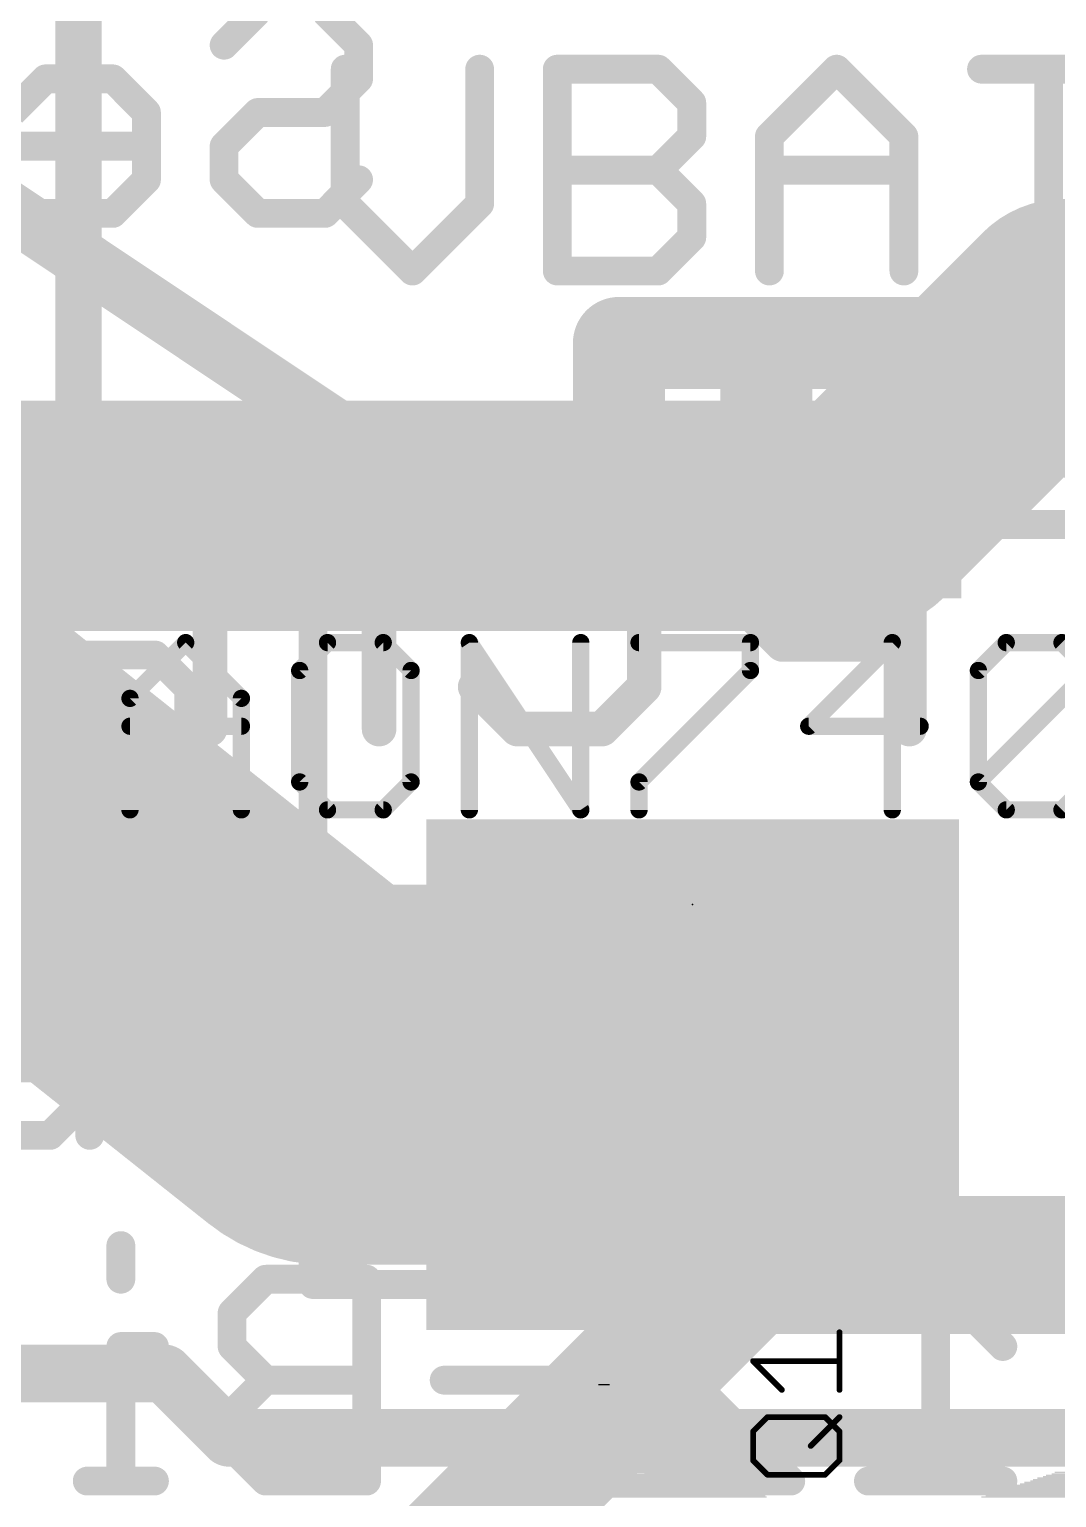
# Model space of a CAD drawing. Extents: x -1.3 to 52.1, y -0.1 to 23.3.
# Drawn here: x 13.47 to 18, y 11.42 to 17.89 of the extents above; entities that cross this region are included whole.
import ezdxf

# ---------------------------------------------------------------- set-up
doc = ezdxf.new("R2010")
doc.units = 0
for name, color, linetype in [('1', 12, 'CONTINUOUS'), ('16', 132, 'CONTINUOUS'), ('18', 110, 'CONTINUOUS'), ('21', 40, 'CONTINUOUS'), ('22', 40, 'CONTINUOUS'), ('23', 53, 'CONTINUOUS'), ('25', 253, 'CONTINUOUS'), ('27', 5, 'CONTINUOUS')]:
    doc.layers.add(name, color=color, linetype=linetype)

# ---------------------------------------------------------------- blocks, each defined once
blk = doc.blocks.new('RECT')
blk.add_solid([(-0.5, -0.5), (0.5, -0.5), (-0.5, 0.5), (0.5, 0.5)])
blk = doc.blocks.new('ROUNDV')
at = {"const_width": 0.5}
blk.add_lwpolyline([(0, -0.25, 1), (0, 0.25, 1), (0, -0.25)], format="xyb", dxfattribs=at)

msp = doc.modelspace()

# ---------------------------------------------------------------- linework, layer by layer
at = {"layer": '1'}
for points, const_width in [([(8.614, 18.183), (14.782, 13.285)], 1.6764), ([(15.421, 15.735), (11.987, 18.026)], 0.254), ([(17.78, 16.51), (18.034, 16.637)], 0.4064), ([(16.071, 15.735), (16.071, 16.51)], 0.4064), ([(16.071, 16.51), (16.721, 16.51)], 0.4064), ([(16.721, 16.51), (17.371, 16.51)], 0.4064), ([(16.721, 15.735), (16.721, 16.51)], 0.4064), ([(17.371, 16.51), (17.371, 15.735)], 0.4064), ([(17.371, 16.51), (17.78, 16.51)], 0.4064), ([(14.782, 13.285), (16.396, 13.285)], 1.6764), ([(12.153, 11.968), (14.067, 11.968)], 0.254), ([(14.067, 11.968), (14.351, 11.684)], 0.254), ([(14.351, 11.684), (18.669, 11.684)], 0.254)]:
    msp.add_lwpolyline(points, dxfattribs=dict(at, const_width=const_width))
for points, const_width in [([(18.0794, 16.5461, 1), (17.9886, 16.7279)], 0.2032), ([(16.1726, 16.51, 1), (15.9694, 16.51)], 0.2032), ([(16.071, 16.6116, 1), (16.071, 16.4084)], 0.2032), ([(16.721, 16.6116, 1), (16.721, 16.4084)], 0.2032), ([(16.8226, 16.51, 1), (16.6194, 16.51)], 0.2032), ([(16.721, 16.4084, 1), (16.721, 16.6116)], 0.2032), ([(17.4726, 16.51, 1), (17.2694, 16.51)], 0.2032), ([(17.371, 16.6116, 1), (17.371, 16.4084)], 0.2032), ([(17.371, 16.4084, 1), (17.371, 16.6116)], 0.2032), ([(17.7346, 16.6009, 1), (17.8254, 16.4191)], 0.2032), ([(17.78, 16.4084, 1), (17.78, 16.6116)], 0.2032), ([(15.3858, 15.6822, 1), (15.4562, 15.7878)], 0.127), ([(15.9694, 15.735, 1), (16.1726, 15.735)], 0.2032), ([(16.6194, 15.735, 1), (16.8226, 15.735)], 0.2032), ([(17.2694, 15.735, 1), (17.4726, 15.735)], 0.2032), ([(14.782, 13.7041, 1), (14.782, 12.8659)], 0.8382), ([(16.396, 12.8659, 1), (16.396, 13.7041)], 0.8382), ([(14.5214, 12.9568, 1), (15.0426, 13.6132)], 0.8382), ([(14.1119, 12.0129, 1), (14.0221, 11.9231)], 0.127), ([(14.067, 11.9045, 1), (14.067, 12.0315)], 0.127), ([(14.351, 11.7475, 1), (14.351, 11.6205)], 0.127), ([(14.3061, 11.6391, 1), (14.3959, 11.7289)], 0.127)]:
    msp.add_lwpolyline(points, format="xyb", dxfattribs=dict(at, const_width=const_width))
at = {"layer": '16'}
for points, const_width in [([(17.145, 15.748), (18.034, 16.637)], 1.016), ([(18.034, 16.637), (18.923, 15.748)], 1.016), ([(5.842, 15.748), (17.145, 15.748)], 1.016), ([(8.89, 4.699), (16.637, 12.446)], 0.6096), ([(16.637, 12.446), (19.05, 12.446)], 0.6096)]:
    msp.add_lwpolyline(points, dxfattribs=dict(at, const_width=const_width))
for points, const_width in [([(18.2136, 16.8166, 1), (17.8544, 16.4574)], 0.508), ([(18.2136, 16.4574, 1), (17.8544, 16.8166)], 0.508), ([(17.145, 15.494, 1), (17.145, 16.002)], 0.508), ([(16.9654, 15.9276, 1), (17.3246, 15.5684)], 0.508), ([(16.637, 12.5984, 1), (16.637, 12.2936)], 0.3048), ([(16.7448, 12.3382, 1), (16.5292, 12.5538)], 0.3048)]:
    msp.add_lwpolyline(points, format="xyb", dxfattribs=dict(at, const_width=const_width))
at = {"layer": '21'}
for points, const_width in [([(13.687, 15.777), (13.687, 21.377)], 0.2032), ([(14.8634, 17.7173), (14.8634, 17.1241)], 0.127), ([(15.4566, 17.1241), (15.4566, 17.7173)], 0.127), ([(15.7989, 16.8275), (15.7989, 17.7173)], 0.127), ([(15.7989, 17.7173), (16.2438, 17.7173)], 0.127), ([(16.2438, 17.7173), (16.3921, 17.569)], 0.127), ([(16.7345, 17.4207), (17.031, 17.7173)], 0.127), ([(17.031, 17.7173), (17.3276, 17.4207)], 0.127), ([(17.67, 17.7173), (18.2631, 17.7173)], 0.127), ([(17.9666, 16.8275), (17.9666, 17.7173)], 0.127), ([(16.3921, 17.569), (16.3921, 17.4207)], 0.127), ([(16.3921, 17.4207), (16.2438, 17.2724)], 0.127), ([(16.7345, 16.8275), (16.7345, 17.4207)], 0.127), ([(17.3276, 17.4207), (17.3276, 16.8275)], 0.127), ([(15.7989, 17.2724), (16.2438, 17.2724)], 0.127), ([(16.2438, 17.2724), (16.3921, 17.1241)], 0.127), ([(16.7345, 17.2724), (17.3276, 17.2724)], 0.127), ([(14.8634, 17.1241), (15.16, 16.8275)], 0.127), ([(15.16, 16.8275), (15.4566, 17.1241)], 0.127), ([(16.3921, 17.1241), (16.3921, 16.9758)], 0.127), ([(16.3921, 16.9758), (16.2438, 16.8275)], 0.127), ([(16.2438, 16.8275), (15.7989, 16.8275)], 0.127), ([(6.687, 15.777), (13.687, 15.777)], 0.2032), ([(14.721, 12.36), (14.721, 15.71)], 0.127), ([(14.721, 15.71), (18.071, 15.71)], 0.127), ([(13.7291, 15.1347), (13.5808, 14.9864)], 0.127), ([(14.0257, 15.1347), (13.7291, 15.1347)], 0.127), ([(14.174, 14.9864), (14.0257, 15.1347)], 0.127), ([(13.5808, 14.9864), (13.5808, 14.6898)], 0.127), ([(14.174, 14.6898), (14.174, 14.9864)], 0.127), ([(13.5808, 14.6898), (13.7291, 14.5415)], 0.127), ([(14.0257, 14.5415), (14.174, 14.6898)], 0.127), ([(13.7291, 14.5415), (14.0257, 14.5415)], 0.127), ([(13.7367, 13.0175), (13.7367, 13.6107)], 0.127), ([(13.7367, 13.3141), (14.0333, 13.6107)], 0.127), ([(14.0333, 13.6107), (14.1816, 13.6107)], 0.127), ([(18.071, 12.36), (14.721, 12.36)], 0.127)]:
    msp.add_lwpolyline(points, dxfattribs=dict(at, const_width=const_width))
for points, const_width in [([(14.8952, 17.7173, 1), (14.8317, 17.7173)], 0.0635), ([(15.4883, 17.7173, 1), (15.4248, 17.7173)], 0.0635), ([(15.7989, 17.749, 1), (15.7989, 17.6855)], 0.0635), ([(15.8307, 17.7173, 1), (15.7672, 17.7173)], 0.0635), ([(16.2663, 17.7397, 1), (16.2214, 17.6948)], 0.0635), ([(16.2438, 17.6855, 1), (16.2438, 17.749)], 0.0635), ([(17.0535, 17.7397, 1), (17.0086, 17.6948)], 0.0635), ([(17.0535, 17.6948, 1), (17.0086, 17.7397)], 0.0635), ([(17.67, 17.749, 1), (17.67, 17.6855)], 0.0635), ([(17.9983, 17.7173, 1), (17.9348, 17.7173)], 0.0635), ([(16.4239, 17.569, 1), (16.3604, 17.569)], 0.0635), ([(16.3697, 17.5465, 1), (16.4146, 17.5914)], 0.0635), ([(16.4146, 17.3982, 1), (16.3697, 17.4431)], 0.0635), ([(16.7662, 17.4207, 1), (16.7027, 17.4207)], 0.0635), ([(17.3594, 17.4207, 1), (17.2959, 17.4207)], 0.0635), ([(16.3604, 17.4207, 1), (16.4239, 17.4207)], 0.0635), ([(16.712, 17.4431, 1), (16.7569, 17.3982)], 0.0635), ([(17.3052, 17.3982, 1), (17.3501, 17.4431)], 0.0635), ([(15.7989, 17.3041, 1), (15.7989, 17.2406)], 0.0635), ([(16.2663, 17.2948, 1), (16.2214, 17.2499)], 0.0635), ([(16.2214, 17.2948, 1), (16.2663, 17.2499)], 0.0635), ([(16.2438, 17.2406, 1), (16.2438, 17.3041)], 0.0635), ([(16.7345, 17.3041, 1), (16.7345, 17.2406)], 0.0635), ([(17.3276, 17.2406, 1), (17.3276, 17.3041)], 0.0635), ([(14.8317, 17.1241, 1), (14.8952, 17.1241)], 0.0635), ([(14.8859, 17.1465, 1), (14.841, 17.1016)], 0.0635), ([(15.4248, 17.1241, 1), (15.4883, 17.1241)], 0.0635), ([(15.479, 17.1016, 1), (15.4341, 17.1465)], 0.0635), ([(16.4239, 17.1241, 1), (16.3604, 17.1241)], 0.0635), ([(16.3697, 17.1016, 1), (16.4146, 17.1465)], 0.0635), ([(16.4146, 16.9533, 1), (16.3697, 16.9982)], 0.0635), ([(16.3604, 16.9758, 1), (16.4239, 16.9758)], 0.0635), ([(15.1376, 16.85, 1), (15.1825, 16.805)], 0.0635), ([(15.1376, 16.805, 1), (15.1825, 16.85)], 0.0635), ([(15.7989, 16.8592, 1), (15.7989, 16.7958)], 0.0635), ([(15.7672, 16.8275, 1), (15.8307, 16.8275)], 0.0635), ([(16.2214, 16.85, 1), (16.2663, 16.805)], 0.0635), ([(16.2438, 16.7958, 1), (16.2438, 16.8592)], 0.0635), ([(16.7027, 16.8275, 1), (16.7662, 16.8275)], 0.0635), ([(17.2959, 16.8275, 1), (17.3594, 16.8275)], 0.0635), ([(17.9348, 16.8275, 1), (17.9983, 16.8275)], 0.0635), ([(13.687, 15.7262, 1), (13.687, 15.8278)], 0.1016), ([(13.6362, 15.777, 1), (13.7378, 15.777)], 0.1016), ([(14.7528, 15.71, 1), (14.6892, 15.71)], 0.0635), ([(14.721, 15.7418, 1), (14.721, 15.6783)], 0.0635), ([(13.7291, 15.1664, 1), (13.7291, 15.1029)], 0.0635), ([(13.7516, 15.1122, 1), (13.7067, 15.1571)], 0.0635), ([(14.0481, 15.1571, 1), (14.0032, 15.1122)], 0.0635), ([(14.0257, 15.1029, 1), (14.0257, 15.1664)], 0.0635), ([(13.6126, 14.9864, 1), (13.5491, 14.9864)], 0.0635), ([(13.5584, 15.0088, 1), (13.6033, 14.9639)], 0.0635), ([(14.2057, 14.9864, 1), (14.1422, 14.9864)], 0.0635), ([(14.1515, 14.9639, 1), (14.1964, 15.0088)], 0.0635), ([(13.5491, 14.6898, 1), (13.6126, 14.6898)], 0.0635), ([(13.6033, 14.7122, 1), (13.5584, 14.6673)], 0.0635), ([(14.1422, 14.6898, 1), (14.2057, 14.6898)], 0.0635), ([(14.1964, 14.6673, 1), (14.1515, 14.7122)], 0.0635), ([(13.7291, 14.5733, 1), (13.7291, 14.5098)], 0.0635), ([(13.7067, 14.519, 1), (13.7516, 14.564)], 0.0635), ([(14.0032, 14.564, 1), (14.0481, 14.519)], 0.0635), ([(14.0257, 14.5098, 1), (14.0257, 14.5733)], 0.0635), ([(13.7685, 13.6107, 1), (13.705, 13.6107)], 0.0635), ([(14.0333, 13.6424, 1), (14.0333, 13.5789)], 0.0635), ([(14.0558, 13.5882, 1), (14.0109, 13.6331)], 0.0635), ([(14.1816, 13.5789, 1), (14.1816, 13.6424)], 0.0635), ([(13.7143, 13.3365, 1), (13.7592, 13.2916)], 0.0635), ([(13.705, 13.0175, 1), (13.7685, 13.0175)], 0.0635), ([(14.6892, 12.36, 1), (14.7528, 12.36)], 0.0635), ([(14.721, 12.3918, 1), (14.721, 12.3283)], 0.0635)]:
    msp.add_lwpolyline(points, format="xyb", dxfattribs=dict(at, const_width=const_width))
at = {"layer": '22'}
for points, const_width in [([(14.3293, 17.823), (14.4776, 17.9713)], 0.127), ([(14.7742, 17.9713), (14.9225, 17.823)], 0.127), ([(14.9225, 17.823), (14.9225, 17.6747)], 0.127), ([(13.5421, 17.6747), (13.3938, 17.5264)], 0.127), ([(13.8387, 17.6747), (13.5421, 17.6747)], 0.127), ([(13.987, 17.5264), (13.8387, 17.6747)], 0.127), ([(14.9225, 17.6747), (14.7742, 17.5264)], 0.127), ([(13.987, 17.2298), (13.987, 17.5264)], 0.127), ([(14.4776, 17.5264), (14.3293, 17.3781)], 0.127), ([(14.7742, 17.5264), (14.4776, 17.5264)], 0.127), ([(13.3938, 17.3781), (13.987, 17.3781)], 0.127), ([(14.3293, 17.3781), (14.3293, 17.2298)], 0.127), ([(13.8387, 17.0815), (13.987, 17.2298)], 0.127), ([(14.3293, 17.2298), (14.4776, 17.0815)], 0.127), ([(14.7742, 17.0815), (14.9225, 17.2298)], 0.127), ([(13.5421, 17.0815), (13.8387, 17.0815)], 0.127), ([(14.4776, 17.0815), (14.7742, 17.0815)], 0.127), ([(13.2842, 15.9268), (13.6571, 15.9268)], 0.1524), ([(13.6571, 15.9268), (13.8435, 15.7403)], 0.1524), ([(14.6401, 15.9268), (14.2672, 15.5539)], 0.1524), ([(15.0129, 15.5539), (14.6401, 15.9268)], 0.1524), ([(15.4366, 15.7403), (15.623, 15.9268)], 0.1524), ([(15.623, 15.9268), (15.9959, 15.9268)], 0.1524), ([(15.9959, 15.9268), (16.1823, 15.7403)], 0.1524), ([(16.7924, 15.9268), (16.606, 15.7403)], 0.1524), ([(17.3517, 15.9268), (16.7924, 15.9268)], 0.1524), ([(17.3517, 14.8082), (17.3517, 15.9268)], 0.1524), ([(13.8435, 15.7403), (13.8435, 15.5539)], 0.1524), ([(16.1823, 15.7403), (16.1823, 14.9946)], 0.1524), ([(16.606, 15.7403), (16.606, 15.3675)], 0.1524), ([(13.8435, 15.5539), (13.6571, 15.3675)], 0.1524), ([(14.2672, 15.5539), (14.2672, 14.8082)], 0.1524), ([(15.0129, 14.8082), (15.0129, 15.5539)], 0.1524), ([(13.6571, 15.3675), (13.0978, 15.3675)], 0.1524), ([(15.0129, 15.3675), (14.2672, 15.3675)], 0.1524), ([(16.606, 15.3675), (16.7924, 15.1811)], 0.1524), ([(16.7924, 15.1811), (17.3517, 15.1811)], 0.1524), ([(13.8435, 14.9946), (13.6571, 14.8082)], 0.1524), ([(15.623, 14.8082), (15.4366, 14.9946)], 0.1524), ([(16.1823, 14.9946), (15.9959, 14.8082)], 0.1524), ([(13.6571, 14.8082), (13.2842, 14.8082)], 0.1524), ([(15.9959, 14.8082), (15.623, 14.8082)], 0.1524), ([(14.6459, 13.9073), (14.6459, 13.0175)], 0.127), ([(14.9882, 13.759), (15.1365, 13.9073)], 0.127), ([(15.1365, 13.9073), (15.4331, 13.9073)], 0.127), ([(15.4331, 13.9073), (15.5814, 13.759)], 0.127), ([(17.0075, 13.9073), (16.8592, 13.759)], 0.127), ([(17.3041, 13.9073), (17.0075, 13.9073)], 0.127), ([(17.4524, 13.759), (17.3041, 13.9073)], 0.127), ([(15.5814, 13.759), (15.5814, 13.1658)], 0.127), ([(16.8592, 13.759), (16.8592, 13.6107)], 0.127), ([(17.4524, 13.6107), (17.4524, 13.759)], 0.127), ([(13.5621, 13.6107), (13.2655, 13.6107)], 0.127), ([(14.201, 13.6107), (14.0527, 13.4624)], 0.127), ([(14.4976, 13.6107), (14.201, 13.6107)], 0.127), ([(14.6459, 13.4624), (14.4976, 13.6107)], 0.127), ([(16.8592, 13.6107), (17.0075, 13.4624)], 0.127), ([(17.3041, 13.4624), (17.4524, 13.6107)], 0.127), ([(14.0527, 13.4624), (14.0527, 13.0175)], 0.127), ([(16.5169, 13.4624), (15.9237, 13.4624)], 0.127), ([(17.0075, 13.4624), (16.8592, 13.3141)], 0.127), ([(17.3041, 13.4624), (17.0075, 13.4624)], 0.127), ([(17.4524, 13.3141), (17.3041, 13.4624)], 0.127), ([(13.5621, 13.3141), (13.1172, 13.3141)], 0.127), ([(13.7103, 13.1658), (13.5621, 13.3141)], 0.127), ([(16.8592, 13.3141), (16.8592, 13.1658)], 0.127), ([(17.4524, 13.1658), (17.4524, 13.3141)], 0.127), ([(13.5621, 13.0175), (13.7103, 13.1658)], 0.127), ([(15.1365, 13.0175), (14.9882, 13.1658)], 0.127), ([(15.5814, 13.1658), (15.4331, 13.0175)], 0.127), ([(16.8592, 13.1658), (17.0075, 13.0175)], 0.127), ([(17.3041, 13.0175), (17.4524, 13.1658)], 0.127), ([(13.1172, 13.0175), (13.5621, 13.0175)], 0.127), ([(15.4331, 13.0175), (15.1365, 13.0175)], 0.127), ([(17.0075, 13.0175), (17.3041, 13.0175)], 0.127), ([(13.8739, 12.5316), (13.8739, 12.3833)], 0.127), ([(14.5128, 12.3833), (14.3645, 12.235)], 0.127), ([(14.9577, 12.3833), (14.5128, 12.3833)], 0.127), ([(14.9577, 11.4935), (14.9577, 12.3833)], 0.127), ([(16.2356, 12.235), (16.3839, 12.3833)], 0.127), ([(16.3839, 12.3833), (16.6804, 12.3833)], 0.127), ([(16.6804, 12.3833), (16.8287, 12.235)], 0.127), ([(17.7643, 12.0867), (17.4677, 12.3833)], 0.127), ([(17.4677, 12.3833), (17.4677, 11.4935)], 0.127), ([(14.3645, 12.235), (14.3645, 12.0867)], 0.127), ([(16.2356, 12.0867), (16.2356, 12.235)], 0.127), ([(14.0222, 12.0867), (13.8739, 12.0867)], 0.127), ([(13.8739, 12.0867), (13.8739, 11.4935)], 0.127), ([(14.3645, 12.0867), (14.5128, 11.9384)], 0.127), ([(16.8287, 11.4935), (16.2356, 12.0867)], 0.127), ([(14.5128, 11.9384), (14.3645, 11.7901)], 0.127), ([(14.9577, 11.9384), (14.5128, 11.9384)], 0.127), ([(15.8932, 11.9384), (15.3, 11.9384)], 0.127), ([(14.3645, 11.7901), (14.3645, 11.6418)], 0.127), ([(14.3645, 11.6418), (14.5128, 11.4935)], 0.127), ([(14.0222, 11.4935), (13.7256, 11.4935)], 0.127), ([(14.5128, 11.4935), (14.9577, 11.4935)], 0.127), ([(16.2356, 11.4935), (16.8287, 11.4935)], 0.127), ([(17.7643, 11.4935), (17.1711, 11.4935)], 0.127)]:
    msp.add_lwpolyline(points, dxfattribs=dict(at, const_width=const_width))
for points, const_width in [([(14.3069, 17.8454, 1), (14.3518, 17.8005)], 0.0635), ([(14.9543, 17.823, 1), (14.8908, 17.823)], 0.0635), ([(14.9, 17.8005, 1), (14.945, 17.8454)], 0.0635), ([(13.5421, 17.7064, 1), (13.5421, 17.6429)], 0.0635), ([(13.5646, 17.6522, 1), (13.5197, 17.6971)], 0.0635), ([(13.8611, 17.6971, 1), (13.8162, 17.6522)], 0.0635), ([(13.8387, 17.6429, 1), (13.8387, 17.7064)], 0.0635), ([(14.945, 17.6522, 1), (14.9, 17.6971)], 0.0635), ([(14.8908, 17.6747, 1), (14.9543, 17.6747)], 0.0635), ([(14.0187, 17.5264, 1), (13.9552, 17.5264)], 0.0635), ([(13.9645, 17.5039, 1), (14.0094, 17.5488)], 0.0635), ([(14.4776, 17.5581, 1), (14.4776, 17.4946)], 0.0635), ([(14.5001, 17.5039, 1), (14.4552, 17.5488)], 0.0635), ([(14.7518, 17.5488, 1), (14.7967, 17.5039)], 0.0635), ([(14.7742, 17.4946, 1), (14.7742, 17.5581)], 0.0635), ([(13.987, 17.3463, 1), (13.987, 17.4098)], 0.0635), ([(14.3611, 17.3781, 1), (14.2976, 17.3781)], 0.0635), ([(14.3069, 17.4005, 1), (14.3518, 17.3556)], 0.0635), ([(14.0094, 17.2073, 1), (13.9645, 17.2522)], 0.0635), ([(14.3518, 17.2522, 1), (14.3069, 17.2073)], 0.0635), ([(14.945, 17.2073, 1), (14.9, 17.2522)], 0.0635), ([(13.9552, 17.2298, 1), (14.0187, 17.2298)], 0.0635), ([(14.2976, 17.2298, 1), (14.3611, 17.2298)], 0.0635), ([(13.5421, 17.1133, 1), (13.5421, 17.0498)], 0.0635), ([(13.8162, 17.104, 1), (13.8611, 17.059)], 0.0635), ([(13.8387, 17.0498, 1), (13.8387, 17.1133)], 0.0635), ([(14.4776, 17.1133, 1), (14.4776, 17.0498)], 0.0635), ([(14.4552, 17.059, 1), (14.5001, 17.104)], 0.0635), ([(14.7518, 17.104, 1), (14.7967, 17.059)], 0.0635), ([(14.7742, 17.0498, 1), (14.7742, 17.1133)], 0.0635), ([(13.684, 15.9537, 1), (13.6301, 15.8998)], 0.0762), ([(13.6571, 15.8887, 1), (13.6571, 15.9649)], 0.0762), ([(14.667, 15.9537, 1), (14.6131, 15.8998)], 0.0762), ([(14.667, 15.8998, 1), (14.6131, 15.9537)], 0.0762), ([(15.623, 15.9649, 1), (15.623, 15.8887)], 0.0762), ([(15.65, 15.8998, 1), (15.5961, 15.9537)], 0.0762), ([(16.0228, 15.9537, 1), (15.9689, 15.8998)], 0.0762), ([(15.9959, 15.8887, 1), (15.9959, 15.9649)], 0.0762), ([(16.7924, 15.9649, 1), (16.7924, 15.8887)], 0.0762), ([(16.8194, 15.8998, 1), (16.7655, 15.9537)], 0.0762), ([(17.3898, 15.9268, 1), (17.3136, 15.9268)], 0.0762), ([(17.3517, 15.8887, 1), (17.3517, 15.9649)], 0.0762), ([(13.8816, 15.7403, 1), (13.8054, 15.7403)], 0.0762), ([(13.8166, 15.7134, 1), (13.8704, 15.7673)], 0.0762), ([(15.4097, 15.7673, 1), (15.4635, 15.7134)], 0.0762), ([(16.2204, 15.7403, 1), (16.1442, 15.7403)], 0.0762), ([(16.1554, 15.7134, 1), (16.2092, 15.7673)], 0.0762), ([(16.6441, 15.7403, 1), (16.5679, 15.7403)], 0.0762), ([(16.5791, 15.7673, 1), (16.6329, 15.7134)], 0.0762), ([(13.8704, 15.527, 1), (13.8166, 15.5808)], 0.0762), ([(14.3053, 15.5539, 1), (14.2291, 15.5539)], 0.0762), ([(14.2403, 15.5808, 1), (14.2941, 15.527)], 0.0762), ([(15.051, 15.5539, 1), (14.9748, 15.5539)], 0.0762), ([(14.986, 15.527, 1), (15.0398, 15.5808)], 0.0762), ([(13.8054, 15.5539, 1), (13.8816, 15.5539)], 0.0762), ([(13.6301, 15.3944, 1), (13.684, 15.3405)], 0.0762), ([(13.6571, 15.3294, 1), (13.6571, 15.4056)], 0.0762), ([(14.2672, 15.4056, 1), (14.2672, 15.3294)], 0.0762), ([(15.0129, 15.3294, 1), (15.0129, 15.4056)], 0.0762), ([(16.6329, 15.3944, 1), (16.5791, 15.3405)], 0.0762), ([(16.5679, 15.3675, 1), (16.6441, 15.3675)], 0.0762), ([(16.7924, 15.2192, 1), (16.7924, 15.143)], 0.0762), ([(16.7655, 15.1541, 1), (16.8194, 15.208)], 0.0762), ([(17.3517, 15.143, 1), (17.3517, 15.2192)], 0.0762), ([(13.8704, 14.9677, 1), (13.8166, 15.0216)], 0.0762), ([(15.4635, 15.0216, 1), (15.4097, 14.9677)], 0.0762), ([(16.1442, 14.9946, 1), (16.2204, 14.9946)], 0.0762), ([(16.2092, 14.9677, 1), (16.1554, 15.0216)], 0.0762), ([(13.6301, 14.8351, 1), (13.684, 14.7813)], 0.0762), ([(13.6571, 14.7701, 1), (13.6571, 14.8463)], 0.0762), ([(14.2291, 14.8082, 1), (14.3053, 14.8082)], 0.0762), ([(14.9748, 14.8082, 1), (15.051, 14.8082)], 0.0762), ([(15.623, 14.8463, 1), (15.623, 14.7701)], 0.0762), ([(15.5961, 14.7813, 1), (15.65, 14.8351)], 0.0762), ([(15.9689, 14.8351, 1), (16.0228, 14.7813)], 0.0762), ([(15.9959, 14.7701, 1), (15.9959, 14.8463)], 0.0762), ([(17.3136, 14.8082, 1), (17.3898, 14.8082)], 0.0762), ([(14.6776, 13.9073, 1), (14.6141, 13.9073)], 0.0635), ([(15.1365, 13.939, 1), (15.1365, 13.8755)], 0.0635), ([(15.159, 13.8848, 1), (15.114, 13.9297)], 0.0635), ([(15.4555, 13.9297, 1), (15.4106, 13.8848)], 0.0635), ([(15.4331, 13.8755, 1), (15.4331, 13.939)], 0.0635), ([(17.0075, 13.939, 1), (17.0075, 13.8755)], 0.0635), ([(17.03, 13.8848, 1), (16.9851, 13.9297)], 0.0635), ([(17.3266, 13.9297, 1), (17.2817, 13.8848)], 0.0635), ([(17.3041, 13.8755, 1), (17.3041, 13.939)], 0.0635), ([(14.9658, 13.7814, 1), (15.0107, 13.7365)], 0.0635), ([(15.6131, 13.759, 1), (15.5496, 13.759)], 0.0635), ([(15.5589, 13.7365, 1), (15.6038, 13.7814)], 0.0635), ([(16.891, 13.759, 1), (16.8275, 13.759)], 0.0635), ([(16.8368, 13.7814, 1), (16.8817, 13.7365)], 0.0635), ([(17.4842, 13.759, 1), (17.4207, 13.759)], 0.0635), ([(17.43, 13.7365, 1), (17.4749, 13.7814)], 0.0635), ([(13.5621, 13.5789, 1), (13.5621, 13.6424)], 0.0635), ([(14.201, 13.6424, 1), (14.201, 13.5789)], 0.0635), ([(14.2234, 13.5882, 1), (14.1785, 13.6331)], 0.0635), ([(14.52, 13.6331, 1), (14.4751, 13.5882)], 0.0635), ([(14.4976, 13.5789, 1), (14.4976, 13.6424)], 0.0635), ([(16.8817, 13.6331, 1), (16.8368, 13.5882)], 0.0635), ([(17.4749, 13.5882, 1), (17.43, 13.6331)], 0.0635), ([(16.8275, 13.6107, 1), (16.891, 13.6107)], 0.0635), ([(17.4207, 13.6107, 1), (17.4842, 13.6107)], 0.0635), ([(14.0844, 13.4624, 1), (14.0209, 13.4624)], 0.0635), ([(14.0302, 13.4848, 1), (14.0751, 13.4399)], 0.0635), ([(14.6234, 13.4399, 1), (14.6683, 13.4848)], 0.0635), ([(15.9237, 13.4941, 1), (15.9237, 13.4306)], 0.0635), ([(16.5169, 13.4306, 1), (16.5169, 13.4941)], 0.0635), ([(17.0075, 13.4941, 1), (17.0075, 13.4306)], 0.0635), ([(17.03, 13.4399, 1), (16.9851, 13.4848)], 0.0635), ([(16.9851, 13.4399, 1), (17.03, 13.4848)], 0.0635), ([(17.3266, 13.4848, 1), (17.2817, 13.4399)], 0.0635), ([(17.2817, 13.4848, 1), (17.3266, 13.4399)], 0.0635), ([(17.3041, 13.4306, 1), (17.3041, 13.4941)], 0.0635), ([(13.5845, 13.3365, 1), (13.5396, 13.2916)], 0.0635), ([(13.5621, 13.2823, 1), (13.5621, 13.3458)], 0.0635), ([(16.891, 13.3141, 1), (16.8275, 13.3141)], 0.0635), ([(16.8368, 13.3365, 1), (16.8817, 13.2916)], 0.0635), ([(17.4842, 13.3141, 1), (17.4207, 13.3141)], 0.0635), ([(17.43, 13.2916, 1), (17.4749, 13.3365)], 0.0635), ([(13.7328, 13.1433, 1), (13.6879, 13.1882)], 0.0635), ([(13.6879, 13.1433, 1), (13.7328, 13.1882)], 0.0635), ([(15.0107, 13.1882, 1), (14.9658, 13.1433)], 0.0635), ([(15.6038, 13.1433, 1), (15.5589, 13.1882)], 0.0635), ([(16.8817, 13.1882, 1), (16.8368, 13.1433)], 0.0635), ([(17.4749, 13.1433, 1), (17.43, 13.1882)], 0.0635), ([(15.5496, 13.1658, 1), (15.6131, 13.1658)], 0.0635), ([(16.8275, 13.1658, 1), (16.891, 13.1658)], 0.0635), ([(17.4207, 13.1658, 1), (17.4842, 13.1658)], 0.0635), ([(13.5621, 12.9857, 1), (13.5621, 13.0493)], 0.0635), ([(15.1365, 13.0493, 1), (15.1365, 12.9857)], 0.0635), ([(15.4331, 12.9857, 1), (15.4331, 13.0493)], 0.0635), ([(17.0075, 13.0493, 1), (17.0075, 12.9857)], 0.0635), ([(17.3041, 12.9857, 1), (17.3041, 13.0493)], 0.0635), ([(13.5396, 13.04, 1), (13.5845, 12.995)], 0.0635), ([(14.0209, 13.0175, 1), (14.0844, 13.0175)], 0.0635), ([(14.6141, 13.0175, 1), (14.6776, 13.0175)], 0.0635), ([(15.114, 12.995, 1), (15.159, 13.04)], 0.0635), ([(15.4106, 13.04, 1), (15.4555, 12.995)], 0.0635), ([(16.9851, 12.995, 1), (17.03, 13.04)], 0.0635), ([(17.2817, 13.04, 1), (17.3266, 12.995)], 0.0635), ([(13.9056, 12.5316, 1), (13.8421, 12.5316)], 0.0635), ([(14.5128, 12.415, 1), (14.5128, 12.3515)], 0.0635), ([(14.5353, 12.3608, 1), (14.4904, 12.4057)], 0.0635), ([(14.9895, 12.3833, 1), (14.926, 12.3833)], 0.0635), ([(14.9577, 12.3515, 1), (14.9577, 12.415)], 0.0635), ([(16.3839, 12.415, 1), (16.3839, 12.3515)], 0.0635), ([(16.4063, 12.3608, 1), (16.3614, 12.4057)], 0.0635), ([(16.7029, 12.4057, 1), (16.658, 12.3608)], 0.0635), ([(16.6804, 12.3515, 1), (16.6804, 12.415)], 0.0635), ([(17.4994, 12.3833, 1), (17.4359, 12.3833)], 0.0635), ([(17.4901, 12.4057, 1), (17.4452, 12.3608)], 0.0635), ([(13.8421, 12.3833, 1), (13.9056, 12.3833)], 0.0635), ([(14.3963, 12.235, 1), (14.3328, 12.235)], 0.0635), ([(16.2673, 12.235, 1), (16.2038, 12.235)], 0.0635), ([(14.3421, 12.2574, 1), (14.387, 12.2125)], 0.0635), ([(16.2131, 12.2574, 1), (16.258, 12.2125)], 0.0635), ([(16.8063, 12.2125, 1), (16.8512, 12.2574)], 0.0635), ([(13.9056, 12.0867, 1), (13.8421, 12.0867)], 0.0635), ([(13.8739, 12.1184, 1), (13.8739, 12.0549)], 0.0635), ([(14.0222, 12.0549, 1), (14.0222, 12.1184)], 0.0635), ([(14.387, 12.1091, 1), (14.3421, 12.0642)], 0.0635), ([(14.3328, 12.0867, 1), (14.3963, 12.0867)], 0.0635), ([(16.258, 12.1091, 1), (16.2131, 12.0642)], 0.0635), ([(16.2038, 12.0867, 1), (16.2673, 12.0867)], 0.0635), ([(17.7418, 12.0642, 1), (17.7867, 12.1091)], 0.0635), ([(14.5128, 11.9701, 1), (14.5128, 11.9066)], 0.0635), ([(14.4904, 11.9159, 1), (14.5353, 11.9608)], 0.0635), ([(14.5353, 11.9159, 1), (14.4904, 11.9608)], 0.0635), ([(14.9577, 11.9066, 1), (14.9577, 11.9701)], 0.0635), ([(15.3, 11.9701, 1), (15.3, 11.9066)], 0.0635), ([(15.8932, 11.9066, 1), (15.8932, 11.9701)], 0.0635), ([(14.3963, 11.7901, 1), (14.3328, 11.7901)], 0.0635), ([(14.3421, 11.8125, 1), (14.387, 11.7676)], 0.0635), ([(14.387, 11.6642, 1), (14.3421, 11.6193)], 0.0635), ([(14.3328, 11.6418, 1), (14.3963, 11.6418)], 0.0635), ([(13.7256, 11.5253, 1), (13.7256, 11.4618)], 0.0635), ([(13.8421, 11.4935, 1), (13.9056, 11.4935)], 0.0635), ([(14.0222, 11.4618, 1), (14.0222, 11.5253)], 0.0635), ([(14.5128, 11.5253, 1), (14.5128, 11.4618)], 0.0635), ([(14.4904, 11.471, 1), (14.5353, 11.516)], 0.0635), ([(14.926, 11.4935, 1), (14.9895, 11.4935)], 0.0635), ([(14.9577, 11.4618, 1), (14.9577, 11.5253)], 0.0635), ([(16.2356, 11.5253, 1), (16.2356, 11.4618)], 0.0635), ([(16.8063, 11.471, 1), (16.8512, 11.516)], 0.0635), ([(16.8287, 11.4618, 1), (16.8287, 11.5253)], 0.0635), ([(17.1711, 11.5253, 1), (17.1711, 11.4618)], 0.0635), ([(17.4359, 11.4935, 1), (17.4994, 11.4935)], 0.0635), ([(17.7643, 11.4618, 1), (17.7643, 11.5253)], 0.0635)]:
    msp.add_lwpolyline(points, format="xyb", dxfattribs=dict(at, const_width=const_width))
at = {"layer": '23'}
msp.add_point((16.396, 14.035), dxfattribs=at)
at = {"layer": '25', "const_width": 0.0254}
for points in [[(17.0437, 11.8955), (17.0437, 12.1497)], [(16.7895, 11.8955), (16.6624, 12.0226)], [(16.6624, 12.0226), (17.0437, 12.0226)], [(16.6624, 11.7119), (16.7259, 11.7755)], [(16.7259, 11.7755), (16.9801, 11.7755)], [(16.9166, 11.6484), (17.0437, 11.7755)], [(16.9801, 11.7755), (17.0437, 11.7119)], [(16.6624, 11.5848), (16.6624, 11.7119)], [(17.0437, 11.7119), (17.0437, 11.5848)], [(16.7259, 11.5213), (16.6624, 11.5848)], [(17.0437, 11.5848), (16.9801, 11.5213)], [(16.9801, 11.5213), (16.7259, 11.5213)]]:
    msp.add_lwpolyline(points, dxfattribs=at)
at = {"layer": '25', "const_width": 0.0127}
for points in [[(17.0501, 12.1497, 1), (17.0373, 12.1497)], [(16.6669, 12.0271, 1), (16.6579, 12.0181)], [(16.6624, 12.0289, 1), (16.6624, 12.0162)], [(17.0437, 12.0162, 1), (17.0437, 12.0289)], [(16.785, 11.891, 1), (16.794, 11.9)], [(17.0373, 11.8955, 1), (17.0501, 11.8955)], [(16.7259, 11.7819, 1), (16.7259, 11.7692)], [(16.7304, 11.771, 1), (16.7214, 11.78)], [(16.9846, 11.78, 1), (16.9757, 11.771)], [(16.9801, 11.7692, 1), (16.9801, 11.7819)], [(17.0482, 11.771, 1), (17.0392, 11.78)], [(16.6687, 11.7119, 1), (16.656, 11.7119)], [(16.6579, 11.7164, 1), (16.6669, 11.7075)], [(17.0501, 11.7119, 1), (17.0373, 11.7119)], [(17.0392, 11.7075, 1), (17.0482, 11.7164)], [(16.9121, 11.6529, 1), (16.9211, 11.6439)], [(16.656, 11.5848, 1), (16.6687, 11.5848)], [(16.6669, 11.5893, 1), (16.6579, 11.5803)], [(17.0373, 11.5848, 1), (17.0501, 11.5848)], [(17.0482, 11.5803, 1), (17.0392, 11.5893)], [(16.7259, 11.5276, 1), (16.7259, 11.5149)], [(16.7214, 11.5168, 1), (16.7304, 11.5258)], [(16.9757, 11.5258, 1), (16.9846, 11.5168)], [(16.9801, 11.5149, 1), (16.9801, 11.5276)]]:
    msp.add_lwpolyline(points, format="xyb", dxfattribs=at)
at = {"layer": '27', "const_width": 0.0762}
for points in [[(13.9142, 14.9438), (14.1599, 15.1895)], [(14.1599, 15.1895), (14.4057, 14.9438)], [(14.7855, 15.1895), (14.6626, 15.0667)], [(15.0312, 15.1895), (14.7855, 15.1895)], [(15.1541, 15.0667), (15.0312, 15.1895)], [(15.411, 14.4523), (15.411, 15.1895)], [(15.411, 15.1895), (15.9025, 14.4523)], [(15.9025, 14.4523), (15.9025, 15.1895)], [(16.1594, 15.1895), (16.6509, 15.1895)], [(16.6509, 15.1895), (16.6509, 15.0667)], [(17.2765, 15.1895), (16.9079, 14.8209)], [(17.2765, 14.4523), (17.2765, 15.1895)], [(17.6563, 15.0667), (17.7791, 15.1895)], [(17.7791, 15.1895), (18.0249, 15.1895)], [(18.0249, 15.1895), (18.1478, 15.0667)], [(14.6626, 15.0667), (14.6626, 14.5752)], [(15.1541, 14.5752), (15.1541, 15.0667)], [(16.6509, 15.0667), (16.1594, 14.5752)], [(17.6563, 14.5752), (17.6563, 15.0667)], [(17.6563, 14.5752), (18.1478, 15.0667)], [(13.9142, 14.4523), (13.9142, 14.9438)], [(14.4057, 14.9438), (14.4057, 14.4523)], [(13.9142, 14.8209), (14.4057, 14.8209)], [(16.9079, 14.8209), (17.3993, 14.8209)], [(14.6626, 14.5752), (14.7855, 14.4523)], [(15.0312, 14.4523), (15.1541, 14.5752)], [(16.1594, 14.5752), (16.1594, 14.4523)], [(17.7791, 14.4523), (17.6563, 14.5752)], [(18.1478, 14.5752), (18.0249, 14.4523)], [(14.7855, 14.4523), (15.0312, 14.4523)], [(18.0249, 14.4523), (17.7791, 14.4523)]]:
    msp.add_lwpolyline(points, dxfattribs=at)
at = {"layer": '27', "const_width": 0.0381}
for points in [[(14.1734, 15.203, 1), (14.1465, 15.1761)], [(14.1734, 15.1761, 1), (14.1465, 15.203)], [(14.7855, 15.2086, 1), (14.7855, 15.1705)], [(14.7989, 15.1761, 1), (14.772, 15.203)], [(15.0447, 15.203, 1), (15.0177, 15.1761)], [(15.0312, 15.1705, 1), (15.0312, 15.2086)], [(15.4301, 15.1895, 1), (15.392, 15.1895)], [(15.4269, 15.2001, 1), (15.3952, 15.179)], [(15.9216, 15.1895, 1), (15.8835, 15.1895)], [(16.1594, 15.2086, 1), (16.1594, 15.1705)], [(16.67, 15.1895, 1), (16.6319, 15.1895)], [(16.6509, 15.1705, 1), (16.6509, 15.2086)], [(17.2955, 15.1895, 1), (17.2574, 15.1895)], [(17.2899, 15.1761, 1), (17.263, 15.203)], [(17.7791, 15.2086, 1), (17.7791, 15.1705)], [(17.7926, 15.1761, 1), (17.7657, 15.203)], [(18.0384, 15.203, 1), (18.0114, 15.1761)], [(14.6817, 15.0667, 1), (14.6436, 15.0667)], [(14.6491, 15.0801, 1), (14.6761, 15.0532)], [(15.1731, 15.0667, 1), (15.135, 15.0667)], [(15.1406, 15.0532, 1), (15.1676, 15.0801)], [(16.6319, 15.0667, 1), (16.67, 15.0667)], [(16.6644, 15.0532, 1), (16.6375, 15.0801)], [(17.6753, 15.0667, 1), (17.6372, 15.0667)], [(17.6428, 15.0801, 1), (17.6697, 15.0532)], [(13.9332, 14.9438, 1), (13.8951, 14.9438)], [(13.9007, 14.9573, 1), (13.9277, 14.9303)], [(14.4247, 14.9438, 1), (14.3866, 14.9438)], [(14.3922, 14.9303, 1), (14.4191, 14.9573)], [(13.9142, 14.84, 1), (13.9142, 14.8019)], [(14.4057, 14.8019, 1), (14.4057, 14.84)], [(16.8944, 14.8344, 1), (16.9213, 14.8074)], [(16.9079, 14.84, 1), (16.9079, 14.8019)], [(17.3993, 14.8019, 1), (17.3993, 14.84)], [(14.6761, 14.5886, 1), (14.6491, 14.5617)], [(14.6436, 14.5752, 1), (14.6817, 14.5752)], [(15.135, 14.5752, 1), (15.1731, 14.5752)], [(15.1676, 14.5617, 1), (15.1406, 14.5886)], [(16.1785, 14.5752, 1), (16.1404, 14.5752)], [(16.146, 14.5886, 1), (16.1729, 14.5617)], [(17.6372, 14.5752, 1), (17.6753, 14.5752)], [(17.6697, 14.5886, 1), (17.6428, 14.5617)], [(17.6428, 14.5886, 1), (17.6697, 14.5617)], [(13.8951, 14.4523, 1), (13.9332, 14.4523)], [(14.3866, 14.4523, 1), (14.4247, 14.4523)], [(14.7855, 14.4714, 1), (14.7855, 14.4333)], [(14.772, 14.4388, 1), (14.7989, 14.4658)], [(15.0177, 14.4658, 1), (15.0447, 14.4388)], [(15.0312, 14.4333, 1), (15.0312, 14.4714)], [(15.392, 14.4523, 1), (15.4301, 14.4523)], [(15.8835, 14.4523, 1), (15.9216, 14.4523)], [(15.8867, 14.4417, 1), (15.9184, 14.4629)], [(16.1404, 14.4523, 1), (16.1785, 14.4523)], [(17.2574, 14.4523, 1), (17.2955, 14.4523)], [(17.7791, 14.4714, 1), (17.7791, 14.4333)], [(17.7657, 14.4388, 1), (17.7926, 14.4658)], [(18.0114, 14.4658, 1), (18.0384, 14.4388)]]:
    msp.add_lwpolyline(points, format="xyb", dxfattribs=at)

# ---------------------------------------------------------------- block references
at = {"layer": '1'}
for p, xscale, yscale, rotation in [((15.421, 15.735), 0.7, 0.42, 270), ((16.071, 15.735), 0.7, 0.42, 270), ((16.721, 15.735), 0.7, 0.42, 270), ((17.371, 15.735), 0.7, 0.42, 270), ((16.396, 13.285), 2.35, 2.25, 180)]:
    msp.add_blockref('RECT', p, dxfattribs=dict(at, xscale=xscale, yscale=yscale, rotation=rotation))
at = {"layer": '18', "xscale": 0.9064, "yscale": 0.9064}
msp.add_blockref('ROUNDV', (18.034, 16.637), dxfattribs=at)
msp.add_blockref('ROUNDV', (18.034, 16.637), dxfattribs=at)
at = {"layer": '21', "rotation": 180}
for p, xscale, yscale in [((16.002, 11.9063), 0.1206, 0.0063), ((16.002, 11.9126), 0.0826, 0.0064), ((16.0052, 11.919), 0.0508, 0.0063), ((16.0179, 11.8428), 0.2794, 0.0063), ((16.0115, 11.8555), 0.254, 0.0063), ((16.0178, 11.8491), 0.2667, 0.0064), ((16.0052, 11.8681), 0.2286, 0.0063), ((16.0115, 11.8618), 0.2413, 0.0064), ((16.0052, 11.8745), 0.2159, 0.0064), ((16.002, 11.8809), 0.1968, 0.0063), ((16.0052, 11.8872), 0.1778, 0.0064), ((16.002, 11.8936), 0.1588, 0.0063), ((16.0052, 11.8999), 0.1397, 0.0064), ((16.0401, 11.7983), 0.3492, 0.0064), ((16.0496, 11.7856), 0.3683, 0.0064), ((16.056, 11.7793), 0.381, 0.0063), ((16.0465, 11.7919), 0.3619, 0.0063), ((16.0274, 11.8237), 0.3112, 0.0064), ((16.0369, 11.811), 0.3302, 0.0064), ((16.0401, 11.8047), 0.3366, 0.0063), ((16.0306, 11.8174), 0.3175, 0.0063), ((16.0274, 11.83), 0.2984, 0.0063), ((16.0211, 11.8364), 0.2857, 0.0064), ((16.0687, 11.7602), 0.4064, 0.0064), ((16.0719, 11.7538), 0.4127, 0.0063), ((16.0751, 11.7475), 0.4191, 0.0064), ((16.0814, 11.7412), 0.4318, 0.0063), ((16.0846, 11.7348), 0.4381, 0.0064), ((16.0909, 11.7285), 0.4508, 0.0063), ((16.0941, 11.7221), 0.4572, 0.0064), ((16.0592, 11.7729), 0.3873, 0.0064), ((16.0624, 11.7666), 0.3937, 0.0063), ((16.0973, 11.7157), 0.4635, 0.0063), ((16.1036, 11.7094), 0.4762, 0.0064), ((16.1068, 11.7031), 0.4826, 0.0063), ((16.11, 11.6967), 0.4889, 0.0064), ((16.1163, 11.6904), 0.5016, 0.0063), ((16.1195, 11.684), 0.508, 0.0064), ((16.1227, 11.6776), 0.5143, 0.0063), ((16.129, 11.6713), 0.527, 0.0064), ((16.1322, 11.665), 0.5334, 0.0063), ((16.1417, 11.6523), 0.5524, 0.0063), ((16.1386, 11.6586), 0.5461, 0.0064), ((16.1449, 11.6459), 0.5588, 0.0064), ((16.1513, 11.6395), 0.5715, 0.0063), ((16.1544, 11.6332), 0.5778, 0.0064), ((16.1576, 11.6269), 0.5842, 0.0063), ((16.1639, 11.6205), 0.5969, 0.0064), ((16.1671, 11.6142), 0.6032, 0.0063), ((16.1703, 11.6078), 0.6096, 0.0064), ((16.1798, 11.5951), 0.6286, 0.0064), ((16.1862, 11.5888), 0.6413, 0.0063), ((16.1894, 11.5824), 0.6477, 0.0064), ((16.1767, 11.6014), 0.6223, 0.0063), ((16.1925, 11.5761), 0.654, 0.0063), ((16.1989, 11.5697), 0.6667, 0.0064), ((16.202, 11.5633), 0.6731, 0.0063), ((16.2052, 11.557), 0.6794, 0.0064), ((16.2115, 11.5507), 0.6921, 0.0063), ((16.2179, 11.538), 0.7048, 0.0063), ((16.2243, 11.5316), 0.7175, 0.0064), ((16.2275, 11.5252), 0.7239, 0.0063), ((16.2338, 11.5189), 0.7366, 0.0064), ((16.2148, 11.5443), 0.6985, 0.0064), ((18.1197, 11.5189), 0.3302, 0.0064), ((18.1293, 11.5252), 0.2985, 0.0063), ((18.1324, 11.5316), 0.2794, 0.0064), ((16.237, 11.5126), 0.7429, 0.0063), ((16.2401, 11.5062), 0.7493, 0.0064), ((16.2465, 11.4999), 0.762, 0.0063), ((16.2496, 11.4935), 0.7683, 0.0064), ((16.2592, 11.4808), 0.7874, 0.0064), ((16.2624, 11.4745), 0.7937, 0.0063), ((16.2656, 11.4681), 0.8001, 0.0064), ((16.2719, 11.4618), 0.8128, 0.0063), ((16.2751, 11.4554), 0.8191, 0.0064), ((16.2529, 11.4871), 0.7747, 0.0063), ((18.0372, 11.4554), 0.5334, 0.0064), ((18.0435, 11.4618), 0.5207, 0.0063), ((18.0563, 11.4681), 0.4953, 0.0064), ((18.0626, 11.4745), 0.4826, 0.0063), ((18.0721, 11.4808), 0.4636, 0.0064), ((18.0785, 11.4871), 0.4381, 0.0063), ((18.0912, 11.4935), 0.4127, 0.0064), ((18.0944, 11.4999), 0.3937, 0.0063), ((18.1039, 11.5062), 0.3747, 0.0064), ((18.1134, 11.5126), 0.3429, 0.0063), ((16.2782, 11.449), 0.8255, 0.0063), ((16.2814, 11.4427), 0.8318, 0.0064), ((16.2877, 11.4364), 0.8445, 0.0063), ((16.2941, 11.4237), 0.8572, 0.0063), ((16.291, 11.43), 0.8509, 0.0064), ((17.9864, 11.4237), 0.635, 0.0063), ((17.9959, 11.43), 0.616, 0.0064), ((18.0054, 11.4364), 0.5969, 0.0063), ((18.015, 11.4427), 0.5779, 0.0064), ((18.0245, 11.449), 0.5588, 0.0063)]:
    msp.add_blockref('RECT', p, dxfattribs=dict(at, xscale=xscale, yscale=yscale))
at = {"layer": '22', "yscale": 0.0254, "rotation": 180}
for p, xscale in [((18.2245, 16.4592), 0.4572), ((18.3769, 16.4338), 0.762), ((18.4785, 16.4084), 0.9652), ((18.5547, 16.383), 1.1176), ((18.6182, 16.3576), 1.2446), ((18.6817, 16.3322), 1.3716), ((18.7452, 16.3068), 1.4986), ((18.796, 16.2814), 1.6002)]:
    msp.add_blockref('RECT', p, dxfattribs=dict(at, xscale=xscale))

doc.saveas('drawing.dxf')
